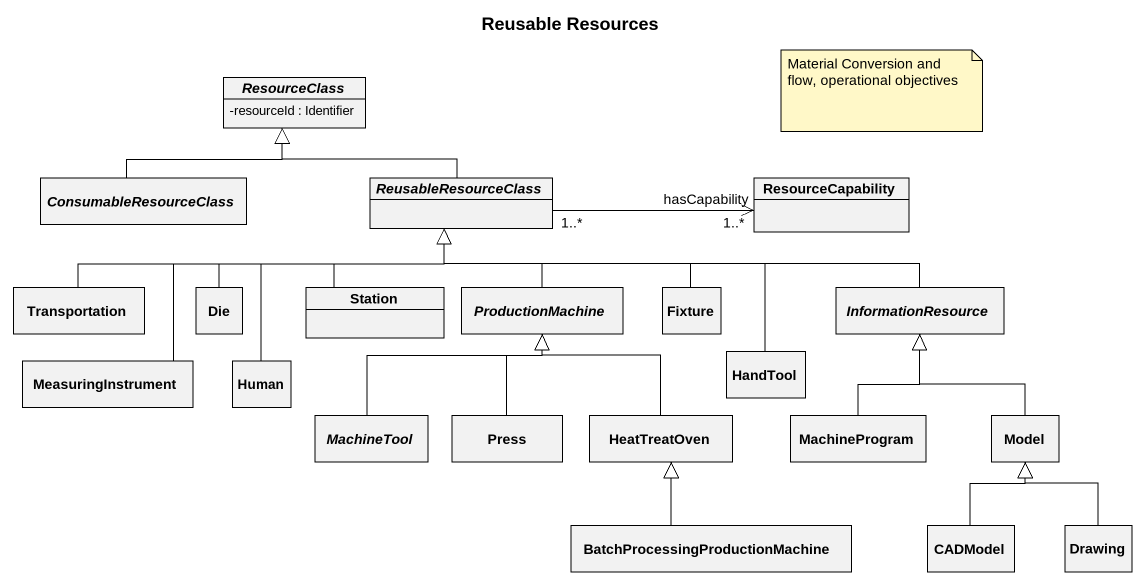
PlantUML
@startuml
title Reusable Resources
hide circle
hide empty members
skinparam classAttributeIconSize 0
abstract class ResourceClass {
  -resourceId : Identifier
}
abstract class ConsumableResourceClass
abstract class ReusableResourceClass
class ResourceCapability
class Transportation
class Die
class Station
abstract class ProductionMachine
class Fixture
abstract class InformationResource
class MeasuringInstrument
class Human
class HandTool
abstract class MachineTool
class Press
class HeatTreatOven
class MachineProgram
class Model
class "BatchProcessingProductionMachine" as BatchProcessingProductionMac
class CADModel
class Drawing
ConsumableResourceClass -up-|> ResourceClass
ReusableResourceClass -up-|> ResourceClass
ReusableResourceClass "1..*" -right-> "hasCapability\n1..*" ResourceCapability
Transportation -right-|> ReusableResourceClass
Die -right-|> ReusableResourceClass
Station -up-|> ReusableResourceClass
ProductionMachine -up-|> ReusableResourceClass
Fixture -left-|> ReusableResourceClass
InformationResource -left-|> ReusableResourceClass
MeasuringInstrument -right-|> ReusableResourceClass
Human -up-|> ReusableResourceClass
HandTool -left-|> ReusableResourceClass
MachineTool -up-|> ProductionMachine
Press -up-|> ProductionMachine
HeatTreatOven -up-|> ProductionMachine
MachineProgram -up-|> InformationResource
Model -up-|> InformationResource
BatchProcessingProductionMac -up-|> HeatTreatOven
CADModel -up-|> Model
Drawing -up-|> Model
note as N1
  Material Conversion and flow, operational objectives
end note
@enduml
